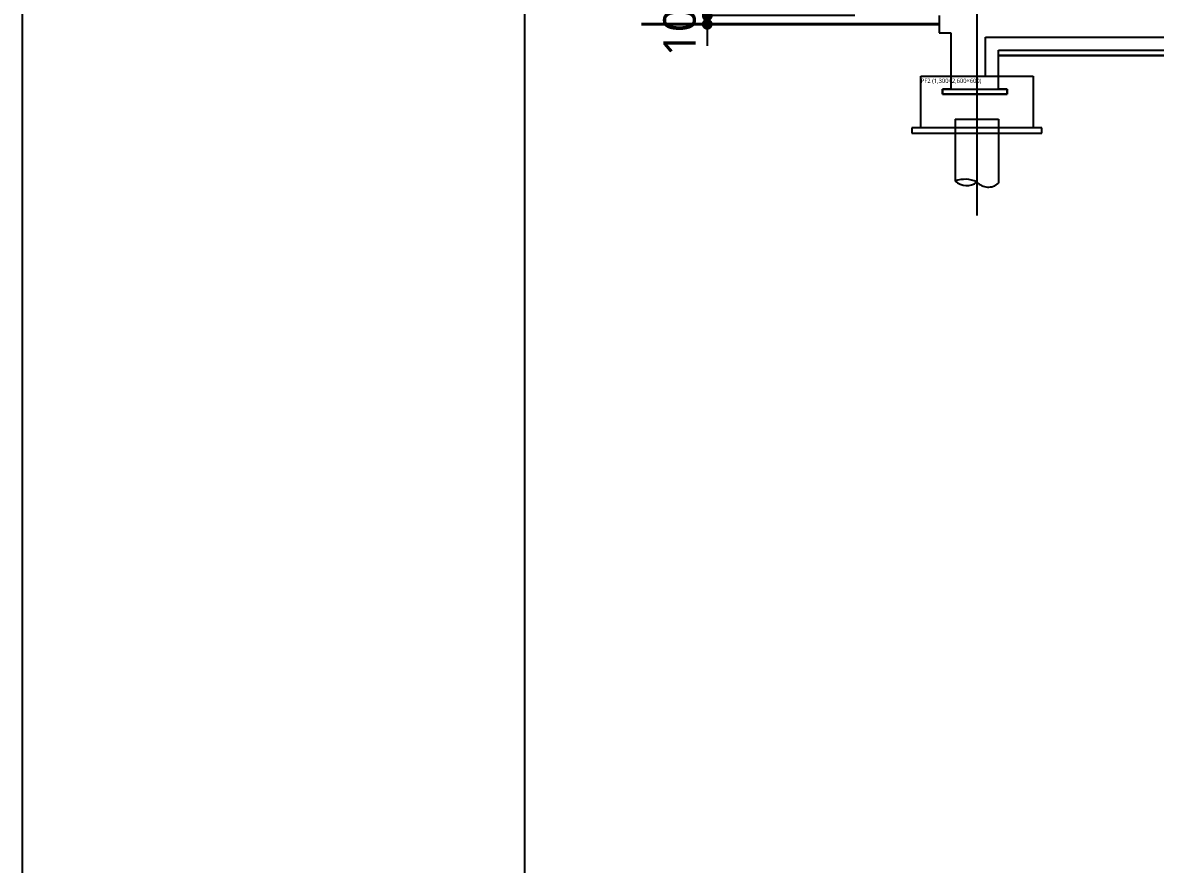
# Model space of a CAD drawing. Header units: millimetres. Extents: x 0 to 268175, y 0 to 74250.
# Drawn here: x 33640 to 46751, y 37125 to 46867 of the extents above; entities that cross this region are included whole.
import ezdxf
from ezdxf.enums import TextEntityAlignment as Align

# ---------------------------------------------------------------- set-up
doc = ezdxf.new("R2010")
doc.units = ezdxf.units.MM
doc.header["$LTSCALE"] = 200
doc.linetypes.add('CEN-GAUN', pattern=[32.2, 30, -1, 0.2, -1])
doc.layers.get('DEFPOINTS').update_dxf_attribs({"color": 137})
for name, color, linetype in [('1 CEN', 15, 'CEN-GAUN'), ('BA', 9, 'Continuous'), ('SOL-253', 253, 'Continuous'), ('WALL-D', 3, 'Continuous')]:
    doc.layers.add(name, color=color, linetype=linetype)
doc.styles.get("Standard").update_dxf_attribs({"font": 'malgun.ttf'})
doc.styles.add('맑은고딕', font='malgun.ttf')
doc.styles.add('스타일1', font='malgun.ttf')
doc.dimstyles.new('DIM30', dxfattribs={"dimscale": 30, "dimtxt": 3, "dimasz": 1, "dimexe": 0, "dimexo": 0, "dimgap": 1, "dimtad": 1, "dimdec": 0, "dimzin": 0, "dimdsep": 46, "dimtxsty": 'Standard', "dimblk1": 'DOT', "dimblk2": 'DOT', "dimsah": 1, "dimcen": 0, "dimdle": 2, "dimclrd": 1, "dimclre": 1, "dimclrt": 2, "dimadec": 0, "dimazin": 0, "dimtfac": 1, "dimtdec": 0, "dimtix": 1, "dimtmove": 2, "dimatfit": 3, "dimldrblk": 'DOT', "dimfxl": 1, "dimtolj": 1, "dimtzin": 0, "dimarcsym": 0})

# ---------------------------------------------------------------- blocks, each defined once
blk = doc.blocks.new('sheet-line')
at = {"layer": 'DEFPOINTS'}
blk.add_lwpolyline([(168200, -356400), (0, -356400), (0, -237600), (168200, -237600)], close=True, dxfattribs=at)
blk = doc.blocks.new('_DOT')
at = {"color": 0, "linetype": 'ByBlock'}
blk.add_line((-0.5, 0), (-1, 0), dxfattribs=at)
at = {"color": 0, "linetype": 'ByBlock', "const_width": 0.5}
blk.add_lwpolyline([(-0.25, 0, 1), (0.25, 0, 1)], format="xyb", close=True, dxfattribs=at)
blk = doc.blocks.new('*D3571')
at = {"layer": 'BA', "lineweight": -2}
for p, q in [((41564, 47073), (41564, 47198)), ((43273, 46948), (41564, 46948)), ((41564, 46948), (41564, 46848)), ((43273, 46848), (41564, 46848)), ((41564, 46723), (41564, 46598))]:
    blk.add_line(p, q, dxfattribs=at)
at = {"layer": 'DEFPOINTS', "color": 0}
for p in [(43273, 46948), (41564, 46848), (43273, 46848)]:
    blk.add_point(p, dxfattribs=at)
at = {"layer": 'BA', "linetype": 'ByBlock', "lineweight": -2, "xscale": 125, "yscale": 125, "zscale": 125}
for p, rotation in [((41564, 46948), 270), ((41564, 46848), 90)]:
    blk.add_blockref('_DOT', p, dxfattribs=dict(at, rotation=rotation))
at = {"layer": 'BA', "insert": (41245, 46898), "char_height": 375, "attachment_point": 5, "rotation": 90, "style": '맑은고딕'}
blk.add_mtext('\\A1;100', dxfattribs=at)

msp = doc.modelspace()

# ---------------------------------------------------------------- linework, layer by layer
at = {"layer": '1 CEN'}
msp.add_line((44685.2, 61303.5), (44685.2, 44634.9), dxfattribs=at)
at = {"layer": 'BA'}
for p, q in [((44250.2, 46948.2), (44250.2, 46748.2)), ((44250.2, 46848.2), (44250.2, 46748.2)), ((44250.2, 46748.2), (44385.2, 46748.2)), ((44250.2, 46748.2), (44385.2, 46748.2)), ((44385.2, 46748.2), (44385.2, 46698.2)), ((44385.2, 46748.2), (44385.2, 46098.2)), ((44385.2, 46698.2), (44385.2, 46248.2)), ((44785.2, 46248.2), (44785.2, 46698.2)), ((44785.2, 46698.2), (112485.2, 46698.2)), ((44935.2, 46488.2), (44935.2, 46548.2)), ((44935.2, 46548.2), (112423.1, 46548.2)), ((112398.3, 46488.2), (44935.2, 46488.2)), ((44935.2, 46098.2), (44935.2, 46488.2)), ((44935.2, 46488.2), (112398.3, 46488.2)), ((44035.2, 46248.2), (45335.2, 46248.2)), ((44035.2, 45648.2), (44035.2, 46248.2)), ((44385.2, 46248.2), (44785.2, 46248.2)), ((45335.2, 46248.2), (45335.2, 45648.2)), ((44285.2, 46098.2), (45035.2, 46098.2)), ((44285.2, 46038.2), (44285.2, 46098.2)), ((44385.2, 46098.2), (44285.2, 46098.2)), ((44285.2, 46098.2), (44285.2, 46038.2)), ((45035.2, 46038.2), (44285.2, 46038.2)), ((44285.2, 46038.2), (45035.2, 46038.2)), ((45035.2, 46098.2), (44935.2, 46098.2)), ((45035.2, 46098.2), (45035.2, 46038.2)), ((45035.2, 46038.2), (45035.2, 46098.2)), ((45335.2, 45648.2), (43932.7, 45648.2)), ((43932.7, 45648.2), (43932.7, 45588.2)), ((45335.2, 45648.2), (44035.2, 45648.2)), ((44435.2, 45748.2), (44435.2, 45034.1)), ((44435.2, 45748.2), (44935.2, 45748.2)), ((44935.2, 45748.2), (44935.2, 45008.9)), ((45435.2, 45648.2), (45335.2, 45648.2)), ((45435.2, 45588.2), (45435.2, 45648.2)), ((43932.7, 45588.2), (45435.2, 45588.2))]:
    msp.add_line(p, q, dxfattribs=at)
at = {"layer": 'BA', "lineweight": 40}
msp.add_line((40803.6, 46848.2), (44250.2, 46848.2), dxfattribs=at)
at = {"layer": 'BA'}
for centre, radius, start, end in [((44546.9, 44731.5), 322.5, 64.60688, 110.26699), ((44566.5, 45169.2), 188.4, 225.83113, 309.04273), ((44817.2, 45139.7), 176.2, 221.52071, 312.07402)]:
    msp.add_arc(centre, radius, start, end, dxfattribs=at)
at = {"layer": 'DEFPOINTS'}
msp.add_lwpolyline([(39452.5, 71625), (125327.5, 71625), (125327.5, 2625), (39452.5, 2625)], close=True, dxfattribs=at)
msp.add_lwpolyline([(39452.5, 71625), (125327.5, 71625), (125327.5, 2625), (39452.5, 2625)], close=True, dxfattribs=at)
at = {"layer": 'SOL-253'}
msp.add_line((40803.6, 46848.2), (44250.2, 46848.2), dxfattribs=at)

# ---------------------------------------------------------------- block references
at = {"layer": 'WALL-D', "xscale": 0.625, "yscale": 0.625, "zscale": 0.625}
msp.add_blockref('sheet-line', (33640, 222750), dxfattribs=at)
msp.add_blockref('sheet-line', (33640, 222750), dxfattribs=at)

# ---------------------------------------------------------------- texts
at = {"layer": 'BA', "style": '스타일1'}
msp.add_text('PF2 (1,300×2,600×600)', height=50, dxfattribs=at).set_placement((44036.9, 46194.3), align=Align.MIDDLE_LEFT)

# ---------------------------------------------------------------- dimensions: what is measured, and where the dimension line sits
at = {"layer": 'BA'}
dim = msp.add_linear_dim(base=(41564.4, 46848.2), p1=(43273, 46948.2), p2=(43273, 46848.2), angle=90, dimstyle='DIM30', override={"dimscale": 125, "dimtxsty": '맑은고딕', "dimclrd": 256, "dimclre": 256, "dimclrt": 256, "dimldrblk": 'DOT'}, dxfattribs=at)
dim.commit()
dim.dimension.update_dxf_attribs({"geometry": '*D3571', "text_midpoint": (41244.6, 46898.2)})

doc.saveas('drawing.dxf')
